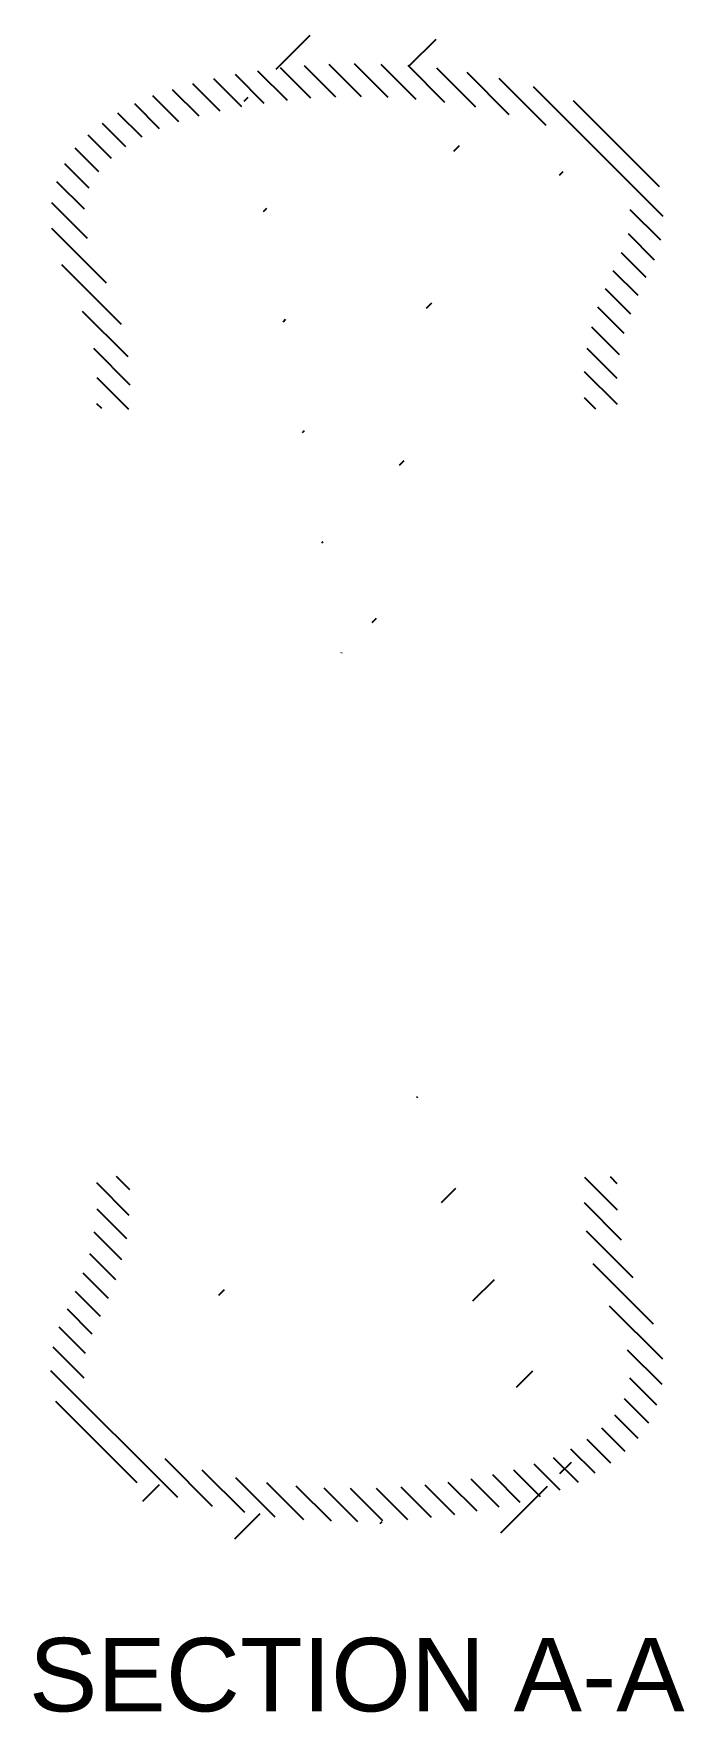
# Paper-space layout 'Layout1' of a CAD drawing. Header units: inches. Extents: x 2.02 to 8.09, y 0.4 to 6.37.
# Drawn here: x 3.52 to 4.406, y 4.088 to 6.373 of the extents above; entities outside this region: 1.
import ezdxf

# ---------------------------------------------------------------- set-up
doc = ezdxf.new("R2010")
doc.units = ezdxf.units.IN
doc.header["$MEASUREMENT"] = 0
doc.layers.add('MD_Annotation', color=7, linetype='Continuous', lineweight=25)
doc.layers.add('MD_Hatching', color=7, linetype='Continuous', lineweight=25)
doc.styles.get("Standard").update_dxf_attribs({"font": 'arial.ttf'})

psp = doc.layouts.get("Layout1")

# ---------------------------------------------------------------- hatches: boundary and pattern name
at = {"layer": 'MD_Hatching'}
h = psp.add_hatch(dxfattribs=at)
h.set_pattern_fill('ANSI31', color=256, style=0)
edge = h.paths.add_edge_path(flags=0)
edge.add_spline(control_points=[(3.682, 4.3584), (3.6995, 4.3515), (3.718, 4.3451), (3.7608, 4.332), (3.7855, 4.3257), (3.8212, 4.3186), (3.8319, 4.3168), (3.8426, 4.3151)], knot_values=[45.475928, 45.475928, 45.475928, 45.475928, 47.738068, 47.738068, 50.586809, 50.586809, 51.804711, 51.804711, 51.804711, 51.804711], degree=3, periodic=0)
edge.add_line((3.8426, 4.3151), (3.8426, 4.355))
edge.add_line((3.8426, 4.355), (3.8426, 4.3562))
edge.add_spline(control_points=[(3.8426, 4.3562), (3.8344, 4.3575), (3.8262, 4.359), (3.7942, 4.3654), (3.7708, 4.3713), (3.7255, 4.3851), (3.7036, 4.3931), (3.6807, 4.4025), (3.6783, 4.4036), (3.6759, 4.4046)], knot_values=[166.144923, 166.144923, 166.144923, 166.144923, 167.081873, 167.081873, 169.784249, 169.784249, 172.486624, 172.486624, 172.806236, 172.806236, 172.806236, 172.806236], degree=3, periodic=0)
edge.add_ellipse((3.5824, 6.1595), major_axis=(0, -1.8044), ratio=0.222521, start_angle=12.3604, end_angle=13.4617, ccw=False)
edge.add_ellipse((3.5824, 6.1595), major_axis=(0, -1.8044), ratio=0.222521, start_angle=10.9242, end_angle=12.3604, ccw=False)
edge.add_spline(control_points=[(3.6585, 4.3877), (3.67, 4.3733), (3.682, 4.3584)], knot_values=[2.137019, 2.137019, 2.137019, 3.630126, 3.630126, 3.630126], weights=[1.000329, 1.000279, 1], degree=2, periodic=0)
edge = h.paths.add_edge_path(flags=0)
edge.add_spline(control_points=[(3.9289, 6.3731), (3.9147, 6.3725), (3.9002, 6.3715), (3.8607, 6.3677), (3.8355, 6.364), (3.8048, 6.3579), (3.799, 6.3567), (3.7933, 6.3554)], knot_values=[170.025413, 170.025413, 170.025413, 170.025413, 171.70161, 171.70161, 174.55035, 174.55035, 175.205403, 175.205403, 175.205403, 175.205403], degree=3, periodic=0)
edge.add_ellipse((3.5824, 4.82), major_axis=(0, 1.8044), ratio=0.222521, start_angle=326.2066, end_angle=328.3126, ccw=False)
edge.add_ellipse((3.5824, 4.82), major_axis=(0, 1.8044), ratio=0.222521, start_angle=326.051, end_angle=326.2066, ccw=False)
edge.add_spline(control_points=[(3.8066, 6.3168), (3.8104, 6.3177), (3.8142, 6.3184), (3.8377, 6.3231), (3.8576, 6.3262), (3.8774, 6.3284)], knot_values=[48.057681, 48.057681, 48.057681, 48.057681, 48.487623, 48.487623, 50.740754, 50.740754, 50.740754, 50.740754], degree=3, periodic=0)
edge.add_spline(control_points=[(3.8774, 6.3284), (3.8813, 6.3289), (3.8852, 6.3293), (3.9026, 6.331), (3.9159, 6.3319), (3.9289, 6.3324)], knot_values=[50.740754, 50.740754, 50.740754, 50.740754, 51.189998, 51.189998, 52.727457, 52.727457, 52.727457, 52.727457], degree=3, periodic=0)
edge.add_line((3.9289, 6.3324), (3.9289, 6.3731))
edge = h.paths.add_edge_path(flags=0)
edge.add_spline(control_points=[(3.899, 4.3085), (3.909, 4.3078), (3.919, 4.3072), (3.9289, 4.3068)], knot_values=[53.947976, 53.947976, 53.947976, 53.947976, 55.111746, 55.111746, 55.111746, 55.111746], degree=3, periodic=0)
edge.add_line((3.9289, 4.3068), (3.9289, 4.3474))
edge.add_spline(control_points=[(3.9289, 4.3474), (3.919, 4.3478), (3.909, 4.3485), (3.899, 4.3493)], knot_values=[162.842038, 162.842038, 162.842038, 162.842038, 164.003986, 164.003986, 164.003986, 164.003986], degree=3, periodic=0)
edge.add_line((3.899, 4.3493), (3.899, 4.3085))
edge = h.paths.add_edge_path(flags=0)
edge.add_line((4.3175, 6.2366), (4.3114, 6.2467))
edge.add_ellipse((4.3341, 4.82), major_axis=(0, 1.4303), ratio=0.222521, start_angle=4.0843, end_angle=5.3676)
edge.add_spline(control_points=[(4.3043, 6.244), (4.3087, 6.2416), (4.3131, 6.2392), (4.3175, 6.2366)], knot_values=[67.788793, 67.788793, 67.788793, 67.788793, 68.357258, 68.357258, 68.357258, 68.357258], degree=3, periodic=0)
edge = h.paths.add_edge_path(flags=0)
edge.add_ellipse((4.3341, 4.82), major_axis=(0, 1.8044), ratio=0.222521, start_angle=33.7627, end_angle=33.9529, ccw=False)
edge.add_ellipse((4.3341, 4.82), major_axis=(0, 1.8044), ratio=0.222521, start_angle=31.6874, end_angle=33.7627, ccw=False)
edge.add_spline(control_points=[(4.1232, 6.3554), (4.1175, 6.3567), (4.1117, 6.3579), (4.081, 6.364), (4.0558, 6.3677), (4.0176, 6.3714), (4.0045, 6.3723), (3.9916, 6.3729)], knot_values=[162.500336, 162.500336, 162.500336, 162.500336, 163.155388, 163.155388, 166.004129, 166.004129, 167.525303, 167.525303, 167.525303, 167.525303], degree=3, periodic=0)
edge.add_line((3.9916, 6.3729), (3.9916, 6.3322))
edge.add_spline(control_points=[(3.9916, 6.3322), (4.0032, 6.3317), (4.0151, 6.3308), (4.0275, 6.3296), (4.0281, 6.3296), (4.0286, 6.3295)], knot_values=[55.225387, 55.225387, 55.225387, 55.225387, 56.59475, 56.59475, 56.655537, 56.655537, 56.655537, 56.655537], degree=3, periodic=0)
edge.add_spline(control_points=[(4.0286, 6.3295), (4.0517, 6.3272), (4.0751, 6.3238), (4.1021, 6.3184), (4.106, 6.3176), (4.1098, 6.3168)], knot_values=[56.655537, 56.655537, 56.655537, 56.655537, 59.297125, 59.297125, 59.73915, 59.73915, 59.73915, 59.73915], degree=3, periodic=0)
edge = h.paths.add_edge_path(flags=0)
edge.add_line((4.0175, 4.3085), (4.0175, 4.3493))
edge.add_spline(control_points=[(4.0175, 4.3493), (4.0088, 4.3486), (4.0001, 4.348), (3.9916, 4.3476)], knot_values=[159.337224, 159.337224, 159.337224, 159.337224, 160.344109, 160.344109, 160.344109, 160.344109], degree=3, periodic=0)
edge.add_line((3.9916, 4.3476), (3.9916, 4.307))
edge.add_spline(control_points=[(3.9916, 4.307), (4.0001, 4.3073), (4.0088, 4.3079), (4.0175, 4.3085)], knot_values=[57.611856, 57.611856, 57.611856, 57.611856, 58.620603, 58.620603, 58.620603, 58.620603], degree=3, periodic=0)
edge = h.paths.add_edge_path(flags=0)
edge.add_ellipse((4.3341, 6.1595), major_axis=(0, -1.8044), ratio=0.222521, start_angle=347.7968, end_angle=351.4136, ccw=False)
edge.add_ellipse((4.3341, 6.1595), major_axis=(0, -1.8044), ratio=0.222521, start_angle=346.5241, end_angle=347.7968, ccw=False)
edge.add_spline(control_points=[(4.2405, 4.4047), (4.238, 4.4036), (4.2355, 4.4026), (4.2125, 4.3931), (4.1907, 4.3851), (4.1454, 4.3713), (4.1219, 4.3654), (4.0901, 4.359), (4.082, 4.3576), (4.0739, 4.3562)], knot_values=[150.537386, 150.537386, 150.537386, 150.537386, 150.867619, 150.867619, 153.569995, 153.569995, 156.272371, 156.272371, 157.196476, 157.196476, 157.196476, 157.196476], degree=3, periodic=0)
edge.add_line((4.0739, 4.3562), (4.0739, 4.3546))
edge.add_line((4.0739, 4.3546), (4.0739, 4.3151))
edge.add_spline(control_points=[(4.0739, 4.3151), (4.0846, 4.3168), (4.0953, 4.3186), (4.131, 4.3257), (4.1557, 4.332), (4.2035, 4.3466), (4.2265, 4.3549), (4.2567, 4.3674), (4.2654, 4.3712), (4.2742, 4.3753)], knot_values=[60.763868, 60.763868, 60.763868, 60.763868, 61.981771, 61.981771, 64.830512, 64.830512, 67.679252, 67.679252, 68.816769, 68.816769, 68.816769, 68.816769], degree=3, periodic=0)
h = psp.add_hatch(dxfattribs=at)
h.set_pattern_fill('ANSI31', color=256, scale=0.2, angle=90, style=0)
edge = h.paths.add_edge_path(flags=0)
edge.add_spline(control_points=[(3.6912, 4.4358), (3.6704, 4.4446), (3.6562, 4.4531), (3.635, 4.4674), (3.6244, 4.4763), (3.6032, 4.5), (3.5972, 4.5122), (3.5894, 4.5333), (3.5876, 4.5453), (3.5884, 4.5645), (3.5893, 4.5711), (3.5938, 4.5915), (3.5985, 4.602), (3.6033, 4.6123), (3.6034, 4.6126), (3.6063, 4.6189), (3.6073, 4.621), (3.6104, 4.6278), (3.6127, 4.6328), (3.6207, 4.6506), (3.626, 4.6628), (3.6373, 4.6931), (3.6424, 4.7117), (3.652, 4.7646), (3.6511, 4.791), (3.6502, 4.818)], knot_values=[-13.828987, -13.828987, -13.828987, -13.828987, -13.113887, -13.113887, -12.274701, -12.274701, -11.166731, -11.166731, -9.758812, -9.758812, -9.015475, -9.015475, -7.389792, -7.389792, -6.985241, -6.985241, -6.785405, -6.785405, -6.342143, -6.342143, -5.141324, -5.141324, -3.296836, -3.296836, 0, 0, 0, 0], degree=3, periodic=0)
edge.add_line((3.6502, 4.818), (3.6054, 4.8165))
edge.add_spline(control_points=[(3.6054, 4.8165), (3.6062, 4.7949), (3.6067, 4.7775), (3.6024, 4.7374), (3.5979, 4.7179), (3.5857, 4.6816), (3.5784, 4.6653), (3.5585, 4.6222), (3.5547, 4.614), (3.5455, 4.5842), (3.5428, 4.5668), (3.544, 4.5318), (3.5477, 4.5148), (3.5632, 4.479), (3.5759, 4.4618), (3.6112, 4.4276), (3.6369, 4.4108), (3.6684, 4.3969)], knot_values=[-38.61527, -38.61527, -38.61527, -38.61527, -30.545834, -30.545834, -22.716519, -22.716519, -15.398843, -15.398843, -13.302047, -13.302047, -10.579828, -10.579828, -7.868796, -7.868796, -4.543701, -4.543701, -0.282704, -0.282704, -0.282704, -0.282704], degree=3, periodic=0)
edge.add_spline(control_points=[(3.6684, 4.3969), (3.6704, 4.3959), (3.6726, 4.395), (3.6747, 4.3941)], knot_values=[-0.282704, -0.282704, -0.282704, -0.282704, 0, 0, 0, 0], degree=3, periodic=0)
edge.add_spline(control_points=[(3.6747, 4.3941), (3.7159, 4.3788), (3.7603, 4.3679), (3.8167, 4.3584), (3.8296, 4.3566), (3.8426, 4.355)], knot_values=[-11.738224, -11.738224, -11.738224, -11.738224, -6.339551, -6.339551, -4.749815, -4.749815, -4.749815, -4.749815], degree=3, periodic=0)
edge.add_spline(control_points=[(3.8426, 4.355), (3.8815, 4.3502), (3.921, 4.3479), (3.96, 4.3479)], knot_values=[-4.749815, -4.749815, -4.749815, -4.749815, 0, 0, 0, 0], degree=3, periodic=0)
edge.add_spline(control_points=[(3.96, 4.3479), (3.9978, 4.3479), (4.0361, 4.3501), (4.0739, 4.3546)], knot_values=[-11.670116, -11.670116, -11.670116, -11.670116, -7.088469, -7.088469, -7.088469, -7.088469], degree=3, periodic=0)
edge.add_spline(control_points=[(4.0739, 4.3546), (4.088, 4.3562), (4.1022, 4.3582), (4.1597, 4.3679), (4.204, 4.3788), (4.2453, 4.3941)], knot_values=[-7.088469, -7.088469, -7.088469, -7.088469, -5.367347, -5.367347, 0, 0, 0, 0], degree=3, periodic=0)
edge.add_spline(control_points=[(4.2453, 4.3941), (4.2466, 4.3947), (4.2479, 4.3952), (4.2492, 4.3958)], knot_values=[-38.927629, -38.927629, -38.927629, -38.927629, -38.491364, -38.491364, -38.491364, -38.491364], degree=3, periodic=0)
edge.add_spline(control_points=[(4.2492, 4.3958), (4.2657, 4.403), (4.2817, 4.4114), (4.3109, 4.4308), (4.3243, 4.4417), (4.3493, 4.4687), (4.3601, 4.4851), (4.374, 4.5207), (4.377, 4.5387), (4.3762, 4.5776), (4.3715, 4.5975), (4.361, 4.6233), (4.3587, 4.628), (4.3485, 4.6503), (4.3463, 4.6553), (4.3365, 4.6772), (4.3307, 4.6911), (4.321, 4.723), (4.3175, 4.7393), (4.3132, 4.7766), (4.3138, 4.7944), (4.3145, 4.8165)], knot_values=[-38.491364, -38.491364, -38.491364, -38.491364, -33.011445, -33.011445, -27.771058, -27.771058, -21.732231, -21.732231, -16.063853, -16.063853, -9.807899, -9.807899, -7.548659, -7.548659, -6.962623, -6.962623, -4.813545, -4.813545, -2.696523, -2.696523, 0, 0, 0, 0], degree=3, periodic=0)
edge.add_line((4.3145, 4.8165), (4.2698, 4.818))
edge.add_spline(control_points=[(4.2698, 4.818), (4.2691, 4.7956), (4.2684, 4.776), (4.2734, 4.7294), (4.2786, 4.7068), (4.2923, 4.6659), (4.3001, 4.6484), (4.3173, 4.611), (4.3181, 4.6093), (4.3198, 4.6056), (4.3206, 4.6039), (4.3236, 4.5967), (4.3251, 4.5924), (4.3302, 4.576), (4.3322, 4.5636), (4.3315, 4.5392), (4.3291, 4.5278), (4.3184, 4.5028), (4.3091, 4.4904), (4.2777, 4.4595), (4.2516, 4.4454), (4.2288, 4.4358)], knot_values=[-23.753959, -23.753959, -23.753959, -23.753959, -18.274199, -18.274199, -12.920064, -12.920064, -8.191148, -8.191148, -8.00432, -8.00432, -7.668954, -7.668954, -7.19472, -7.19472, -5.874952, -5.874952, -4.639023, -4.639023, -3.019363, -3.019363, 0, 0, 0, 0], degree=3, periodic=0)
edge.add_spline(control_points=[(4.2288, 4.4358), (4.1904, 4.4215), (4.1489, 4.4115), (4.0593, 4.3965), (4.0088, 4.3927), (3.96, 4.3927)], knot_values=[-10.920227, -10.920227, -10.920227, -10.920227, -5.947373, -5.947373, 0, 0, 0, 0], degree=3, periodic=0)
edge.add_spline(control_points=[(3.96, 4.3927), (3.9108, 4.3927), (3.8604, 4.3966), (3.7593, 4.4134), (3.7196, 4.4252), (3.6912, 4.4358)], knot_values=[-7.117128, -7.117128, -7.117128, -7.117128, -3.695748, -3.695748, 0, 0, 0, 0], degree=3, periodic=0)
edge = h.paths.add_edge_path(flags=0)
edge.add_spline(control_points=[(3.6502, 5.8618), (3.6511, 5.8891), (3.6521, 5.916), (3.6398, 5.9816), (3.6305, 6.0056), (3.6188, 6.0339), (3.6094, 6.0542), (3.6027, 6.0687), (3.6025, 6.0693), (3.5996, 6.0754), (3.5966, 6.082), (3.59, 6.103), (3.5878, 6.1157), (3.5884, 6.1404), (3.5908, 6.1518), (3.6016, 6.1772), (3.611, 6.1897), (3.6391, 6.2171), (3.6623, 6.2319), (3.6912, 6.2441)], knot_values=[-23.752276, -23.752276, -23.752276, -23.752276, -19.55937, -19.55937, -15.786775, -15.786775, -11.942171, -11.942171, -11.785716, -11.785716, -10.293544, -10.293544, -8.251478, -8.251478, -6.318331, -6.318331, -3.819211, -3.819211, 0, 0, 0, 0], degree=3, periodic=0)
edge.add_spline(control_points=[(3.6912, 6.2441), (3.7196, 6.2546), (3.7593, 6.2665), (3.8604, 6.2833), (3.9108, 6.2871), (3.96, 6.2871)], knot_values=[-12.466153, -12.466153, -12.466153, -12.466153, -5.992787, -5.992787, 0, 0, 0, 0], degree=3, periodic=0)
edge.add_spline(control_points=[(3.96, 6.2871), (4.0088, 6.2871), (4.0593, 6.2833), (4.1489, 6.2684), (4.1904, 6.2583), (4.2288, 6.2441)], knot_values=[-10.976596, -10.976596, -10.976596, -10.976596, -4.998522, -4.998522, 0, 0, 0, 0], degree=3, periodic=0)
edge.add_spline(control_points=[(4.2288, 6.2441), (4.2542, 6.2333), (4.2771, 6.2197), (4.3058, 6.1933), (4.3153, 6.1816), (4.3276, 6.157), (4.3308, 6.1451), (4.3326, 6.1184), (4.3305, 6.1044), (4.3233, 6.0819), (4.3202, 6.0751), (4.3174, 6.069), (4.3167, 6.0676), (4.3141, 6.0619), (4.3119, 6.0572), (4.3077, 6.0479), (4.3053, 6.0426), (4.2961, 6.0221), (4.291, 6.0097), (4.2804, 5.9786), (4.2758, 5.9605), (4.2681, 5.912), (4.269, 5.8874), (4.2698, 5.8618)], knot_values=[-14.07973, -14.07973, -14.07973, -14.07973, -11.959634, -11.959634, -10.650487, -10.650487, -9.541163, -9.541163, -8.291813, -8.291813, -7.464596, -7.464596, -7.327195, -7.327195, -6.901032, -6.901032, -6.432466, -6.432466, -4.991349, -4.991349, -3.12229, -3.12229, 0, 0, 0, 0], degree=3, periodic=0)
edge.add_line((4.2698, 5.8618), (4.3145, 5.8633))
edge.add_spline(control_points=[(4.3145, 5.8633), (4.3138, 5.8849), (4.3132, 5.9024), (4.3176, 5.9424), (4.3221, 5.9619), (4.3343, 5.9983), (4.3416, 6.0145), (4.3614, 6.0577), (4.3653, 6.0659), (4.3745, 6.0956), (4.3772, 6.113), (4.376, 6.1481), (4.3723, 6.165), (4.3568, 6.2008), (4.3441, 6.2181), (4.3075, 6.2535), (4.2796, 6.2713), (4.2453, 6.2857)], knot_values=[-38.61527, -38.61527, -38.61527, -38.61527, -30.545834, -30.545834, -22.716519, -22.716519, -15.398843, -15.398843, -13.302047, -13.302047, -10.579828, -10.579828, -7.868796, -7.868796, -4.543701, -4.543701, 0, 0, 0, 0], degree=3, periodic=0)
edge.add_spline(control_points=[(4.2453, 6.2857), (4.204, 6.3011), (4.1597, 6.312), (4.1144, 6.3196), (4.1127, 6.3198), (4.111, 6.3201)], knot_values=[-11.738224, -11.738224, -11.738224, -11.738224, -6.339551, -6.339551, -6.125889, -6.125889, -6.125889, -6.125889], degree=3, periodic=0)
edge.add_spline(control_points=[(4.111, 6.3201), (4.0838, 6.3245), (4.0563, 6.3276), (4.0286, 6.3295)], knot_values=[-6.125889, -6.125889, -6.125889, -6.125889, -2.77529, -2.77529, -2.77529, -2.77529], degree=3, periodic=0)
edge.add_spline(control_points=[(4.0286, 6.3295), (4.0057, 6.3311), (3.9828, 6.3319), (3.96, 6.3319)], knot_values=[-2.77529, -2.77529, -2.77529, -2.77529, 0, 0, 0, 0], degree=3, periodic=0)
edge.add_spline(control_points=[(3.96, 6.3319), (3.9326, 6.3319), (3.9049, 6.3308), (3.8774, 6.3284)], knot_values=[-11.670116, -11.670116, -11.670116, -11.670116, -8.348077, -8.348077, -8.348077, -8.348077], degree=3, periodic=0)
edge.add_spline(control_points=[(3.8774, 6.3284), (3.8533, 6.3264), (3.8293, 6.3235), (3.8057, 6.3196)], knot_values=[-8.348077, -8.348077, -8.348077, -8.348077, -5.44469, -5.44469, -5.44469, -5.44469], degree=3, periodic=0)
edge.add_spline(control_points=[(3.8057, 6.3196), (3.8051, 6.3195), (3.8045, 6.3194), (3.7603, 6.312), (3.7159, 6.3011), (3.6747, 6.2857)], knot_values=[-5.44469, -5.44469, -5.44469, -5.44469, -5.367347, -5.367347, 0, 0, 0, 0], degree=3, periodic=0)
edge.add_spline(control_points=[(3.6747, 6.2857), (3.6467, 6.274), (3.6195, 6.2585), (3.5816, 6.2244), (3.5684, 6.2084), (3.5504, 6.1735), (3.5453, 6.1559), (3.5422, 6.1177), (3.5448, 6.0982), (3.5544, 6.0667), (3.5587, 6.0572), (3.5657, 6.0422), (3.5744, 6.0233), (3.5852, 5.9985), (3.5898, 5.9869), (3.5989, 5.9575), (3.6024, 5.9409), (3.6068, 5.9032), (3.6062, 5.8854), (3.6054, 5.8633)], knot_values=[-12.836494, -12.836494, -12.836494, -12.836494, -11.489295, -11.489295, -10.568473, -10.568473, -9.741169, -9.741169, -8.860632, -8.860632, -8.276197, -8.276197, -6.636823, -6.636823, -4.85096, -4.85096, -2.696523, -2.696523, 0, 0, 0, 0], degree=3, periodic=0)
edge.add_line((3.6054, 5.8633), (3.6502, 5.8618))

# ---------------------------------------------------------------- texts
at = {"insert": (2.0006, 1.002), "char_height": 0.2, "attachment_point": 1}
psp.add_mtext_dynamic_manual_height_columns('{\\Fsimplex|c0;No precise dimension required, use arbitrary values to make tire resembling this drawing}', width=6.925238, gutter_width=1, heights=[0], dxfattribs=at)
at = {"layer": 'MD_Annotation', "insert": (3.9597, 4.1894), "char_height": 0.1, "width": 0.936767, "attachment_point": 2}
psp.add_mtext('SECTION A-A', dxfattribs=at)

doc.saveas('drawing.dxf')
